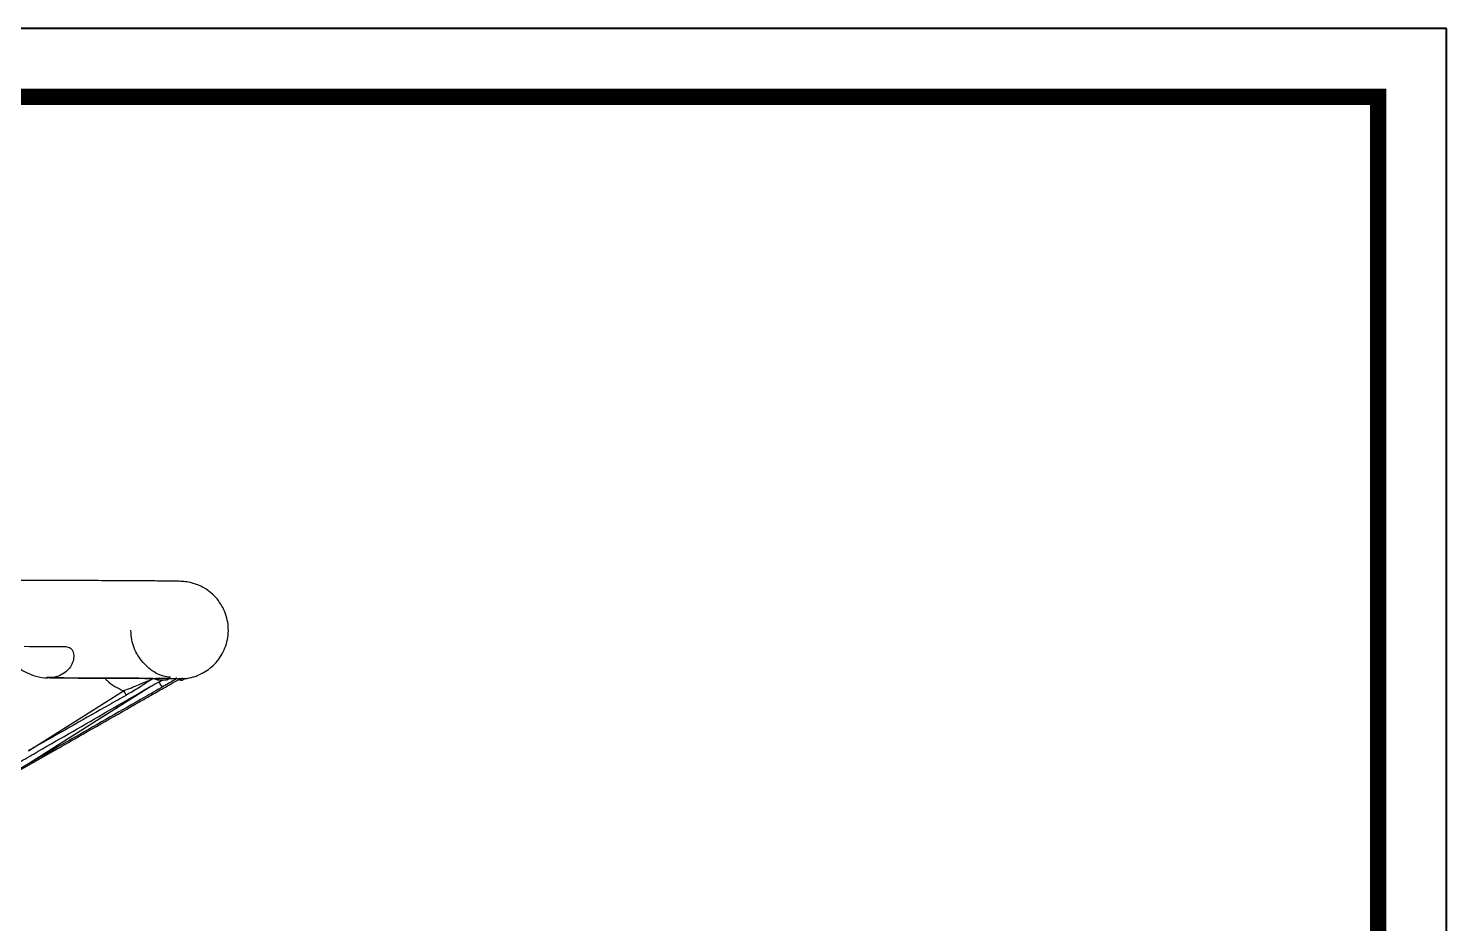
# Model space of a CAD drawing. Header units: millimetres. Extents: x 2642 to 4256, y 821 to 2003.
# Drawn here: x 3964.8 to 4255.9, y 1818.9 to 2002.6 of the extents above; entities that cross this region are included whole.
import ezdxf

# ---------------------------------------------------------------- set-up
doc = ezdxf.new("R2010")
doc.units = ezdxf.units.MM
doc.layers.add('粗实线', color=7, linetype='Continuous', lineweight=40)

# ---------------------------------------------------------------- blocks, each defined once
blk = doc.blocks.new('图框2')
for p, q in [((23795.37, 7810.82), (22181, 7810.82)), ((23795.37, 6629.57), (23795.37, 7810.82))]:
    blk.add_line(p, q)
at = {"const_width": 3.38}
blk.add_lwpolyline([(23781.31, 7796.75), (22251.31, 7796.75), (22251.31, 6643.63), (23781.31, 6643.63)], close=True, dxfattribs=at)

msp = doc.modelspace()

# ---------------------------------------------------------------- linework, layer by layer
at = {"color": 7, "linetype": 'Continuous', "lineweight": 25}
for p, q in [((3968.619, 1869.401), (3969.136, 1869.325)), ((3970.487, 1869.395), (3968.619, 1869.401)), ((3991.755, 1869.297), (3991.309, 1868.947)), ((3991.755, 1869.298), (3993.794, 1869.279)), ((3993.794, 1869.279), (3993.173, 1868.929)), ((3993.824, 1869.109), (3993.206, 1868.969)), ((3993.226, 1868.956), (3993.793, 1869.271)), ((3995.273, 1869.242), (3995.074, 1869.274)), ((3996.47, 1869.241), (3995.948, 1868.889)), ((3996.47, 1869.241), (3997.044, 1869.222)), ((3997.044, 1869.222), (3996.474, 1868.873)), ((3964.811, 1854.387), (3984.336, 1866.683)), ((3989.942, 1867.593), (3964.834, 1851.685)), ((3991.309, 1868.947), (3993.173, 1868.929)), ((3993.035, 1868.93), (3991.905, 1868.675)), ((3993.173, 1868.929), (3993.214, 1868.979)), ((3995.948, 1868.889), (3996.474, 1868.873)), ((3951.632, 1843.934), (3969.931, 1854.309))]:
    msp.add_line(p, q, dxfattribs=at)
at = {"color": 7, "linetype": 'Continuous', "lineweight": 25, "flags": 128}
msp.add_lwpolyline([(3963.952, 1875.802), (3965.064, 1875.799), (3966.164, 1875.797), (3967.25, 1875.794), (3968.322, 1875.791), (3969.381, 1875.788), (3970.427, 1875.785), (3971.458, 1875.782), (3972.476, 1875.779)], dxfattribs=at)
at = {"color": 7, "linetype": 'Continuous', "lineweight": 25}
for centre, radius, start, end in [((3998.435, 1875.446), 16.6, 211.86232, 215.57834), ((4003.24, 1875.849), 13.797, 211.76479, 217.59759)]:
    msp.add_arc(centre, radius, start, end, dxfattribs=at)
for points, knots in [([(3996.987, 1869.186), (3997.042, 1869.192), (3997.182, 1869.208), (3997.564, 1869.265), (3998.132, 1869.378), (3998.854, 1869.57), (3999.767, 1869.897), (4000.892, 1870.445), (4002.149, 1871.292), (4003.378, 1872.455), (4004.429, 1873.87), (4005.222, 1875.465), (4005.721, 1877.179), (4005.91, 1878.956), (4005.781, 1880.738), (4005.339, 1882.469), (4004.597, 1884.094), (4003.579, 1885.562), (4002.319, 1886.826), (4000.954, 1887.779), (3999.696, 1888.385), (3998.699, 1888.726), (3997.941, 1888.914), (3997.36, 1889.017), (3996.915, 1889.074), (3996.547, 1889.107), (3996.134, 1889.132), (3995.743, 1889.145), (3995.155, 1889.159), (3994.37, 1889.172), (3993.437, 1889.185), (3992.251, 1889.197), (3990.867, 1889.21), (3989.204, 1889.222), (3987.269, 1889.235), (3985.067, 1889.248), (3982.6, 1889.261), (3979.874, 1889.274), (3976.894, 1889.286), (3973.665, 1889.299), (3970.194, 1889.311), (3966.485, 1889.322), (3962.547, 1889.334), (3958.385, 1889.345), (3954.008, 1889.355), (3949.424, 1889.366), (3944.641, 1889.376), (3939.667, 1889.385), (3934.512, 1889.394), (3929.186, 1889.403), (3923.698, 1889.411), (3918.059, 1889.419), (3912.279, 1889.426), (3906.372, 1889.432), (3900.349, 1889.438), (3894.224, 1889.444), (3888.012, 1889.449), (3881.731, 1889.453), (3875.407, 1889.457), (3869.074, 1889.46), (3862.798, 1889.463), (3856.746, 1889.465), (3851.301, 1889.466), (3846.525, 1889.467), (3841.396, 1889.468), (3837.76, 1889.468), (3835.513, 1889.468)], [0, 0, 0, 0, 0.0017465, 0.0044658, 0.0070078, 0.0098268, 0.0132699, 0.01777, 0.0233681, 0.0295284, 0.0358372, 0.0421771, 0.0485239, 0.0548725, 0.0612218, 0.0675716, 0.0739223, 0.080274, 0.0866264, 0.0929737, 0.0980915, 0.1017275, 0.1047111, 0.1075398, 0.110673, 0.1150505, 0.1222946, 0.1411051, 0.1636746, 0.1818588, 0.204115, 0.2240384, 0.2453355, 0.2673737, 0.2899055, 0.3127692, 0.3358643, 0.359126, 0.3825109, 0.405989, 0.4295389, 0.4531449, 0.4767954, 0.5004811, 0.5241948, 0.5479305, 0.5716831, 0.5954484, 0.619222, 0.6430003, 0.666779, 0.690554, 0.7143201, 0.7380713, 0.7617997, 0.7854945, 0.8091398, 0.8327115, 0.8561692, 0.8794397, 0.9023738, 0.9246109, 0.9449865, 0.9610624, 0.975932, 1, 1, 1, 1]), ([(3993.977, 1869.448), (3993.501, 1869.502), (3991.887, 1869.685), (3989.451, 1871.214), (3987.148, 1873.788), (3986.002, 1876.618), (3985.888, 1878.427), (3985.846, 1879.085)], [0, 0, 0, 0, 0.1056169, 0.3587267, 0.6111527, 0.8584905, 1, 1, 1, 1]), ([(3972.476, 1875.779), (3972.822, 1875.708), (3973.515, 1875.566), (3974.083, 1874.591), (3974.187, 1873.392), (3973.825, 1872.157), (3973.065, 1871.028), (3971.985, 1870.139), (3970.647, 1869.513), (3969.648, 1869.389), (3969.136, 1869.325)], [0, 0, 0, 0, 0.1246272, 0.2497104, 0.374925, 0.4997457, 0.6192737, 0.7500197, 0.8719212, 1, 1, 1, 1]), ([(3960.438, 1873.001), (3960.488, 1872.971), (3960.652, 1872.873), (3961.152, 1872.535), (3961.918, 1871.984), (3963.009, 1871.222), (3964.509, 1870.34), (3966.486, 1869.511), (3967.962, 1869.384), (3968.763, 1869.315)], [0, 0, 0, 0, 0.0359342, 0.1176904, 0.2156757, 0.3473896, 0.5215507, 0.740469, 1, 1, 1, 1]), ([(3968.94, 1869.317), (3968.828, 1869.328), (3968.695, 1869.341), (3968.629, 1869.393), (3968.619, 1869.401)], [0, 0, 0, 0, 0.8385203, 1, 1, 1, 1]), ([(3990.388, 1869.216), (3989.455, 1869.222), (3987.587, 1869.236), (3984.274, 1869.255), (3980.797, 1869.272), (3977.218, 1869.287), (3973.302, 1869.302), (3970.394, 1869.312), (3968.94, 1869.317)], [0, 0, 0, 0, 0.1923729, 0.3854946, 0.5383615, 0.6912284, 0.8456142, 1, 1, 1, 1]), ([(3969.136, 1869.325), (3971.433, 1869.317), (3976.049, 1869.301), (3981.851, 1869.276), (3986.883, 1869.25), (3989.382, 1869.231), (3990.637, 1869.222)], [0, 0, 0, 0, 0.2462727, 0.4950304, 0.7462729, 1, 1, 1, 1]), ([(3980.505, 1869.27), (3980.656, 1869.097), (3981.678, 1867.923), (3983.113, 1867.254), (3984.336, 1866.683)], [0, 0, 0, 0, 0.1477972, 1, 1, 1, 1]), ([(3984.336, 1866.683), (3984.336, 1866.683), (3984.337, 1866.684), (3984.342, 1866.686), (3984.359, 1866.694), (3985.435, 1867.107), (3987.492, 1867.93), (3989.316, 1868.712), (3990.223, 1869.101)], [0, 0, 0, 0, 0.0000729, 0.0006459, 0.0022521, 0.0083598, 0.5064763, 1, 1, 1, 1]), ([(3990.224, 1869.101), (3989.343, 1868.505), (3987.77, 1867.44), (3985.801, 1866.293), (3984.934, 1865.788)], [0, 0, 0, 0, 0.55969458, 1, 1, 1, 1]), ([(3989.879, 1865.717), (3990.77, 1866.224), (3992.782, 1867.371), (3994.681, 1868.432), (3995.739, 1869.023)], [0, 0, 0, 0, 0.4426348, 1, 1, 1, 1]), ([(3990.637, 1869.222), (3990.798, 1869.231), (3991.066, 1869.244), (3991.415, 1869.275), (3991.636, 1869.293), (3991.724, 1869.298), (3991.751, 1869.298), (3991.755, 1869.298)], [0, 0, 0, 0, 0.3360223, 0.5579813, 0.7819403, 0.9725676, 1, 1, 1, 1]), ([(3990.637, 1869.222), (3990.74, 1869.166), (3990.995, 1869.025), (3991.201, 1868.955), (3991.288, 1868.948), (3991.309, 1868.947)], [0, 0, 0, 0, 0.33920621, 0.83862702, 1, 1, 1, 1]), ([(3995.237, 1869.159), (3994.554, 1868.748), (3993.627, 1868.19), (3992.582, 1867.589), (3992.308, 1867.431)], [0, 0, 0, 0, 0.73735145, 1, 1, 1, 1]), ([(3993.652, 1869.193), (3993.948, 1869.19), (3994.731, 1869.181), (3995.195, 1869.172), (3995.483, 1869.166)], [0, 0, 0, 0, 0.3779572, 1, 1, 1, 1]), ([(3993.794, 1869.279), (3993.812, 1869.278), (3993.838, 1869.277), (3993.785, 1869.267), (3993.768, 1869.264)], [0, 0, 0, 0, 0.6647465, 1, 1, 1, 1]), ([(3995.483, 1869.166), (3995.615, 1869.172), (3995.88, 1869.186), (3996.201, 1869.216), (3996.393, 1869.235), (3996.454, 1869.241), (3996.467, 1869.241), (3996.47, 1869.241)], [0, 0, 0, 0, 0.2814646, 0.5659598, 0.7573018, 0.9482948, 1, 1, 1, 1]), ([(3995.483, 1869.166), (3995.598, 1869.088), (3995.84, 1868.924), (3995.911, 1868.901), (3995.948, 1868.889)], [0, 0, 0, 0, 0.4773597, 1, 1, 1, 1]), ([(3962.42, 1851.721), (3963.603, 1852.401), (3969.517, 1855.799), (3978.631, 1861.048), (3986.525, 1865.619), (3989.719, 1867.469)], [0, 0, 0, 0, 0.1295721, 0.6478768, 1, 1, 1, 1]), ([(3992.308, 1867.431), (3991.119, 1866.751), (3985.173, 1863.35), (3976.012, 1858.1), (3968.055, 1853.533), (3964.834, 1851.685)], [0, 0, 0, 0, 0.1295185, 0.6476203, 1, 1, 1, 1]), ([(3989.719, 1867.469), (3990.286, 1867.79), (3991.184, 1868.3), (3992.07, 1868.765), (3992.397, 1868.936)], [0, 0, 0, 0, 0.6303803, 1, 1, 1, 1]), ([(3984.934, 1865.788), (3983.74, 1865.113), (3977.771, 1861.741), (3971.066, 1857.939), (3965.56, 1854.812), (3964.811, 1854.387)], [0, 0, 0, 0, 0.1776255, 0.8881599, 1, 1, 1, 1]), ([(3969.931, 1854.309), (3971.114, 1854.985), (3977.031, 1858.362), (3983.682, 1862.166), (3989.135, 1865.291), (3989.879, 1865.717)], [0, 0, 0, 0, 0.1775689, 0.8878728, 1, 1, 1, 1]), ([(3964.834, 1851.685), (3956.14, 1846.695), (3938.754, 1836.714), (3921.357, 1826.752), (3912.658, 1821.771)], [0, 0, 0, 0, 0.49999991, 1, 1, 1, 1])]:
    msp.add_open_spline(points, degree=3, knots=knots, dxfattribs=at)

# ---------------------------------------------------------------- block references
at = {"layer": '粗实线', "linetype": 'ByBlock'}
msp.add_blockref('图框2', (-19539.444, -5808.216), dxfattribs=at)

doc.saveas('drawing.dxf')
